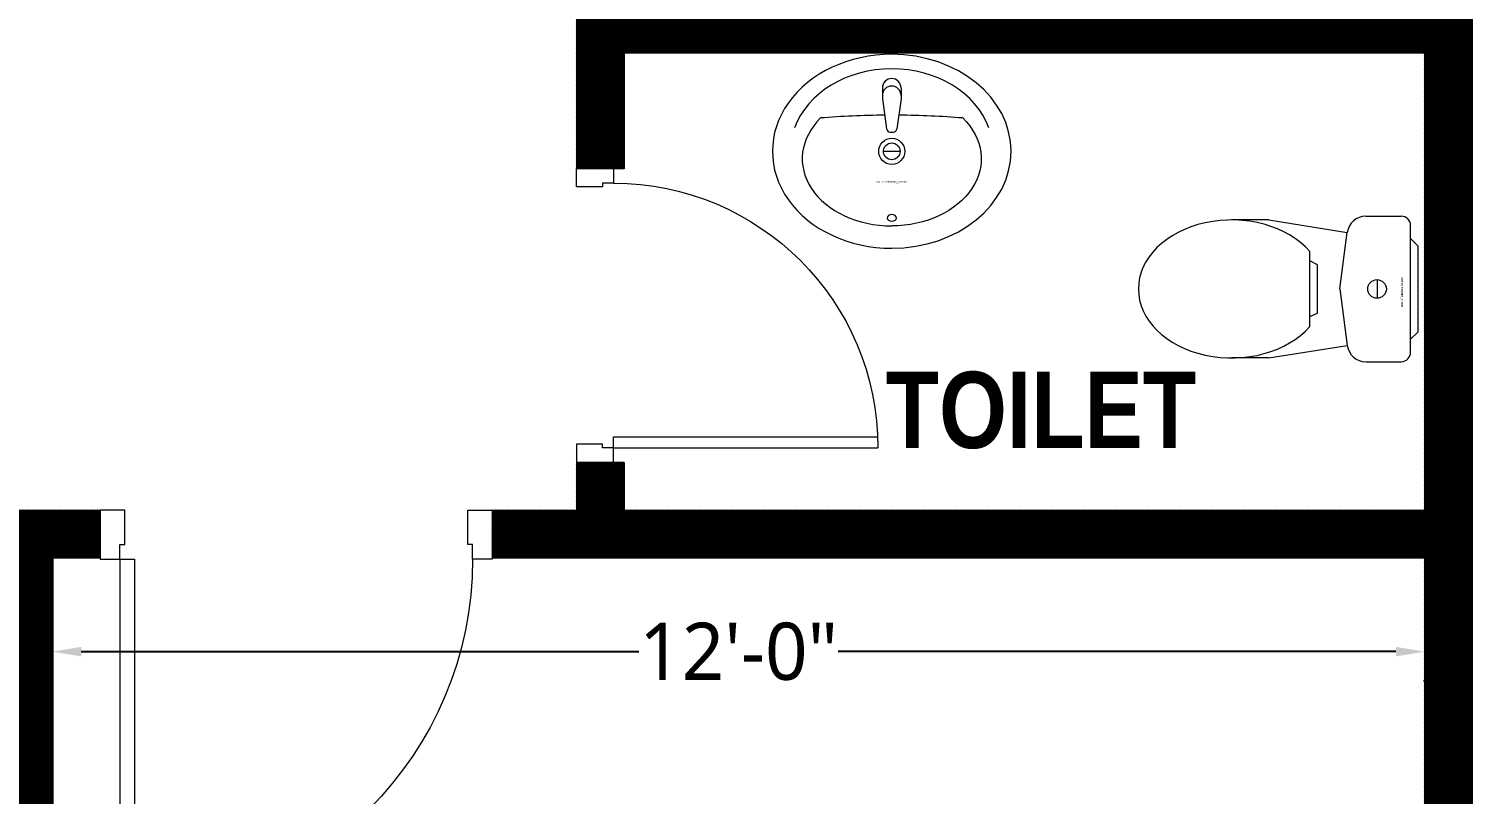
# Model space of a CAD drawing. Header units: feet. Extents: x 36275 to 37218, y -947 to -334.
# Drawn here: x 36773.8 to 36925.3, y -720.7 to -640.4 of the extents above; entities that cross this region are included whole.
import ezdxf

# ---------------------------------------------------------------- set-up
doc = ezdxf.new("R2010")
doc.units = ezdxf.units.FT
doc.header["$MEASUREMENT"] = 0
doc.header["$PDMODE"] = 35
doc.linetypes.add('ACAD_ISO14W100', pattern=[24, 12, -3, 0, -3, 0, -3, 0, -3])
for name, color, linetype, lineweight in [('DOOR', 1, 'Continuous', 15), ('Fixture', 200, 'Continuous', 20), ('SLAB LINE', 50, 'Continuous', 30), ('text', 6, 'Continuous', 25), ('wall', 7, 'Continuous', 40)]:
    doc.layers.add(name, color=color, linetype=linetype, lineweight=lineweight)
for name, color, linetype in [('FUR', 183, 'Continuous'), ('FURN', 171, 'Continuous'), ('hatch', 252, 'Continuous')]:
    doc.layers.add(name, color=color, linetype=linetype)
doc.styles.add('Notes', font='arial.ttf', dxfattribs={"height": 3})
doc.styles.add('plan', font='trebuc.ttf')
doc.styles.get("Standard").update_dxf_attribs({"font": 'swisscb.ttf'})
doc.dimstyles.new('WORKING', dxfattribs={"dimtxt": 6, "dimasz": 3, "dimexe": 3, "dimexo": 4, "dimgap": 1, "dimtad": 0, "dimdec": 3, "dimzin": 3, "dimdsep": 46, "dimlunit": 4, "dimtxsty": 'plan', "dimcen": 0.09, "dimclrd": 256, "dimclre": 256, "dimclrt": 7, "dimadec": 0, "dimazin": 0, "dimtfac": 1, "dimtdec": 3, "dimtmove": 1, "dimatfit": 3, "dimfxl": 12, "dimtolj": 1, "dimtzin": 0, "dimlwd": -1, "dimlwe": -1, "dimarcsym": 0})

# ---------------------------------------------------------------- blocks, each defined once
blk = doc.blocks.new('DOOR40')
at = {"layer": 'DOOR'}
for p, q in [((2, 5), (2, 40.99999999999977)), ((3.5, 5), (3.500000000003638, 40.96873642484502)), ((2, 5), (3.5, 5))]:
    blk.add_line(p, q, dxfattribs=at)
for points in [[(2, 5), (2, 3.5), (2.5, 3.5), (2.5, 0), (0, 0), (0, 5), (2, 5)], [(38, 5), (38, 3.5), (37.5, 3.5), (37.5, 0), (40, 0), (40, 5), (38, 5)]]:
    blk.add_lwpolyline(points, dxfattribs=at)
blk.add_arc((2, 5), 36, 0, 90, dxfattribs=at)
blk = doc.blocks.new('A$C64AA05FE')
at = {"layer": 'FUR', "color": 30}
blk.add_line((0.009416436671017436, 14.8839235346353), (0.1197413237860019, 5.35406651226765), dxfattribs=at)
for centre, radius, start, end in [((5.116767038711259, 15.20003741483777), 5.117124012311482, 99.15559026155806, 183.5417415923794), ((4.580357597678812, 18.52827266087513), 1.745939511078038, 18.99769172631316, 99.15559026155806), ((7.553862121138081, 19.80074040084253), 0.3437520677722433, 101.0388801752335, 223.4336495570589), ((9.145627782136216, 4.551491954491553), 15.67453169423328, 61.37567480274993, 96.07039326285026), ((7.607353712110125, 19.90168864958503), 1.594341378103208, 210.3279297367418, 295.2966255027745), ((13.51383526482823, 25.44344092777862), 8.55114806833885, 223.4336495570589, 231.9867686454698), ((8.98480024798846, 4.891516342122827), 13.83439606323555, 61.63115322231874, 93.05431775686998), ((8.987240648886655, 4.886414754273915), 13.59178389016592, 61.47683689174037, 92.94630059327312), ((6.169236320762138, 10.13548790959283), 10.25972968741664, 309.6116634892381, 49.31520251110173), ((14.36597916552455, 13.57563118196811), 3.437520677722433, 15.22853988214525, 71.1342488006551), ((18.46055638158941, 13.08621327756225), 4.924498400164897, 111.4673900056995, 126.1130145241165), ((16.58385637676474, 17.0335689168536), 0.3437520677722433, 115.4279196463546, 237.3244046857366), ((14.36597916552455, 13.57563118196811), 3.764326887465982, 4.809785164577015, 57.3244046857366), ((18.46055638158941, 13.08621327756225), 4.714520816065674, 107.3015200114059, 115.4279196463546), ((16.53252623071967, 17.9889842012675), 0.3437520677722433, 291.4673900056995, 69.17404960007703), ((17.16068886850371, 17.25921745913763), 0.3437520677722433, 52.81267797886367, 107.3015200114097), ((14.36597916552455, 13.57563118196811), 4.967517869086151, 15.22853988214525, 52.81267797886367), ((4.921029027031182, 10.17288240534651), 13.4685388907141, 339.7597961280312, 18.64383977954438), ((5.046571479157137, 10.15084515668821), 13.58885032018307, 339.7256801689616, 15.7180097797804), ((18.45959174229574, 13.92008549500713), 0.3437520677722433, 184.809785164577, 194.8292285937887), ((4.965254906132031, 10.17226625897854), 14.95430591117133, 340.052608655419, 18.3510272522182), ((4.76578405384862, 4.741754326391288), 4.686218012697843, 172.4921322371654, 260.8676136586579), ((14.26751896523638, 6.508334931186596), 3.437520677722433, 287.2693871070273, 343.1750960254682), ((14.26751896523638, 6.508334931186596), 3.764326887465982, 301.0792312219046, 343.1750960254682), ((14.26751896523638, 6.508334931186596), 4.967517869086151, 305.5909579287609, 343.1750960254682), ((7.335284031625633, 0.3730158743968559), 1.594341378103196, 63.10701040478659, 148.0757061708485), ((9.300589998267242, 15.67440137212213), 15.67453169423322, 262.3332426447334, 297.0279611048666), ((9.130352414667868, 15.33898931947294), 13.83439606323583, 265.3493181507434, 296.7724826853392), ((9.132933989490994, 15.34402094215727), 13.59178389016618, 265.4573353143643, 296.9267990158216), ((18.37414131826517, 6.883495314232619), 4.924498400164897, 232.290621383561, 246.9362459019548), ((16.388203447048, 2.989953196487818), 0.3437520677722433, 121.0792312219046, 242.9757162612117), ((18.37414131826517, 6.883495314232619), 4.714520816065674, 242.9757162612117, 251.1021158961756), ((16.31027706829991, 2.036338688882438), 0.3437520677722433, 289.2295863074959, 66.93624590195482), ((16.95852589807146, 2.748322714080473), 0.3437520677722433, 251.1021158961756, 305.5909579287609), ((4.347723644070356, 1.83022549748091), 1.745939511078038, 259.2480456460191, 339.4059441813254), ((7.284625438540388, 0.4754151232813228), 0.3437520677722433, 134.9699863505619, 257.3647557324139), ((13.08508991944473, -5.331129539077324), 8.55114806833885, 126.4168672621682, 134.9699863505619)]:
    blk.add_arc(centre, radius, start, end, dxfattribs=at)
blk = doc.blocks.new('A$C05cd1a33')
at = {"layer": 'FURN', "lineweight": 0, "ltscale": 2}
for points in [[(51.61521182985962, 78.75453640380692), (51.61521182985962, 19.15453640371379, -0.4142135623730951), (48.41521182990618, 15.95453640376036), (20.81521183214136, 15.95453640376036, -0.4142135623730951), (17.61521183218792, 19.15453640371379), (17.61521183218792, 78.75453640380692, -0.4142135623730951), (20.81521183214136, 81.95453640376036), (48.41521182990618, 81.95453640376036, -0.4142135623730951)], [(50.41521182990618, 78.75453640380692), (50.41521182990618, 19.15453640371379, -0.414213562373095), (48.41521182990618, 17.15453640371379), (20.81521183214136, 17.15453640371379, -0.414213562373095), (18.81521183214136, 19.15453640371379), (18.81521183214136, 78.75453640380692, -0.414213562373095), (20.81521183214136, 80.75453640380692), (48.41521182990618, 80.75453640380692, -0.414213562373095)]]:
    blk.add_lwpolyline(points, format="xyb", close=True, dxfattribs=at)
at = {"layer": 'FURN', "linetype": 'ACAD_ISO14W100', "lineweight": 0, "yscale": 0.9065734764729022, "zscale": 0.9065734764729022, "rotation": 270}
for p, xscale in [((25.44159933420137, 75.61261049949165), -0.9065734764729022), ((25.44159933420137, 22.29646230802906), 0.9065734764729022)]:
    blk.add_blockref('A$C64AA05FE', p, dxfattribs=dict(at, xscale=xscale))
at = {"layer": 'FURN', "linetype": 'ACAD_ISO14W100', "lineweight": 0, "yscale": 0.9065734764729022, "zscale": 0.9065734764729022}
for p, xscale in [((22.20547729860664, 55.13607747456342), -0.9065734764729022), ((47.0249463634409, 55.13607747456342), 0.9065734764729022), ((22.20547729860664, 25.52426675551453), -0.9065734764729022), ((47.0249463634409, 25.52426675551453), 0.9065734764729022)]:
    blk.add_blockref('A$C64AA05FE', p, dxfattribs=dict(at, xscale=xscale))
blk = doc.blocks.new('*D10')
at = {"layer": 'Defpoints', "color": 0, "lineweight": 0, "transparency": 16777216}
for p in [(36776.31314333927, -704.9159921139653), (36920.31314333927, -704.9159921139496), (36920.31314333927, -705.7869782690104)]:
    blk.add_point(p, dxfattribs=at)
at = {"layer": 'hatch', "transparency": 16777216}
for p, q in [((36779.31314333927, -705.7869782690104), (36837.84445647059, -705.7869782690104)), ((36917.31314333927, -705.7869782690104), (36858.78183020795, -705.7869782690104)), ((36776.31314333927, -708.9159921139653), (36776.31314333927, -708.7869782690104)), ((36920.31314333927, -708.9159921139496), (36920.31314333927, -708.7869782690104))]:
    blk.add_line(p, q, dxfattribs=at)
at = {"layer": 'hatch', "lineweight": 0, "transparency": 16777216}
for points in [[(36779.31314333927, -705.2869782690104), (36779.31314333927, -706.2869782690104), (36776.31314333927, -705.7869782690104)], [(36917.31314333927, -705.2869782690104), (36917.31314333927, -706.2869782690104), (36920.31314333927, -705.7869782690104)]]:
    blk.add_solid(points, dxfattribs=at)
at = {"layer": 'hatch', "color": 7, "lineweight": 0, "transparency": 16777216, "insert": (36848.31314333927, -705.7869782690104), "char_height": 6, "attachment_point": 5, "style": 'plan'}
blk.add_mtext('\\A1;12\'-0"', dxfattribs=at)
blk = doc.blocks.new('BASIN CABINET_PLAN_COTTO SERENA C02607')
for p, q in [((-25.02446558373049, 170), (-25.02446558373049, 141.0125646744855)), ((24.97553441626951, 170), (24.97553441626951, 141.0125646744855)), ((-25.02446558373049, 141.0125646744855), (-13.70497443159547, 60.0858662675164)), ((25.02446558371594, 141.0125646744855), (13.70497443158092, 60.08586626752367)), ((-3.801384862330451, 51.47111485309142), (3.801384862345003, 51.4711148530987)), ((-22.5, 0), (22.5, 0))]:
    blk.add_line(p, q)
for radius in [35, 22.5]:
    blk.add_circle((-7.276000000000001e-12, 0), radius)
for centre, radius, start, end in [((-0.024465583730489, 170), 25, 0, 180), ((-0.024465583730489, 150), 25, 0, 180), ((1.67347e-10, -2360.680743282175), 2457.474653301536, 90.43900903198194, 94.451284762374), ((1.67347e-10, -2360.680743282175), 2457.474653301536, 85.548715237626, 89.56099096843495), ((-3.801384862345003, 61.47111485309142), 10, 187.9624951574042, 270), ((3.801384862330451, 61.4711148530987), 10, 270, 352.037504842596)]:
    blk.add_arc(centre, radius, start, end)
for centre, major_axis, ratio, start_param, end_param in [((-7.276000000000001e-12, 0), (-320.0000000000003, 9.095e-13), 0.8125000000000021, 4.712388980384689, 7.853981633974483), ((-7.276000000000001e-12, 0), (-320.0000000000003, 9.095e-13), 0.8125000000000021, 1.570796326794896, 4.712388980384689), ((-1.45519e-11, -3.638e-12), (-272.0000000000002, 7.731e-13), 0.8125000000000019, 3.431018825878189, 5.993759134890988), ((-7.276000000000001e-12, -19.87888383311656), (-240, -1.592e-13), 0.75, 5.630903295483104, 7.853981633974483), ((-7.276000000000001e-12, -178.8702036306931), (-12.5, 0), 0.7523748214789703, 3.141592653589793, 6.283185307179585), ((-7.276000000000001e-12, -178.8702036306931), (-12.5, 0), 0.6691930308351857, 0, 3.141592653589793)]:
    blk.add_ellipse(centre, major_axis=major_axis, ratio=ratio, start_param=start_param, end_param=end_param)
at = {"extrusion": (0, 0, -1)}
blk.add_ellipse((-7.276000000000001e-12, -19.87888383311656), major_axis=(240, -1.3905e-12), ratio=0.75, start_param=5.630903295483104, end_param=7.853981633974483, dxfattribs=at)
at = {"insert": (-64.97985129738663, -79.22188579608337), "char_height": 5, "attachment_point": 1, "style": 'Notes'}
blk.add_mtext_dynamic_manual_height_columns('\\pi23.5872;COTTO SERENA_C02607', width=129.9711348315177, gutter_width=15, heights=[0], dxfattribs=at)
blk = doc.blocks.new('WC_PLAN_COTTO SYDNEY C1303')
for p, q in [((-115, 0), (-135, -20)), ((115, 0), (-115, 0)), ((115, 0), (135, -20)), ((170, -20), (-170, -20)), ((-195, -140.2241801652599), (-195, -45)), ((195, -140.2241801652599), (195, -45)), ((-25, -110), (25, -110)), ((-185, -400), (-151.6081860045524, -189.785575199392)), ((0, -210), (-151.6081860045524, -189.785575199392)), ((0, -210), (151.6081860045451, -189.785575199392)), ((185, -400), (151.6081860045451, -189.785575199392)), ((-65, -270), (-75, -290)), ((65, -270), (-65, -270)), ((65, -270), (75, -290)), ((100.3784837502535, -290), (-100.3784837502535, -290)), ((-185, -400), (-185, -500)), ((185, -400), (185, -500))]:
    blk.add_line(p, q)
blk.add_circle((0, -110), 25)
for centre, radius, start, end in [((-170, -45), 25, 90, 180), ((170, -45), 25, 0, 90), ((-145, -140.2241801652599), 50, 180, 262.4053566315189), ((145, -140.2241801652599), 50, 277.5946433684812, 0)]:
    blk.add_arc(centre, radius, start, end)
blk.add_ellipse((0, -500), major_axis=(0, 250), ratio=0.7400000000000001, start_param=0.5735131044230953, end_param=5.709672202756491)
at = {"insert": (-60.82525641990651, -40.25594953539985), "char_height": 5, "attachment_point": 1}
blk.add_mtext_dynamic_manual_height_columns('\\pi29.34651;COTTO SYDNEY_C 1303', width=121.6832710652525, gutter_width=15, heights=[0], dxfattribs=at)

msp = doc.modelspace()

# ---------------------------------------------------------------- hatches: boundary and pattern name
at = {"layer": 'SLAB LINE'}
h = msp.add_hatch(dxfattribs=at)
h.set_pattern_fill('ANSI31', color=8)
h.set_pattern_definition([(45, (0, 0), (-0.08838834764831845, 0.08838834764831845), [])])
h.paths.add_polyline_path([(36925.31314333927, -625.939520481927), (36920.31314333927, -625.939520481927), (36920.31314333927, -637.939520481927), (36836.31314333927, -637.9395204819273), (36836.31314333927, -632.9395204819273), (36831.31314333927, -632.9395204819273), (36831.31314333927, -655.0823776247887), (36835.17028619641, -655.0823776247887), (36836.31314333927, -655.0823776247887), (36836.31314333927, -642.9395204819273), (36920.31314333927, -642.939520481927), (36920.31314333928, -690.9395204819273), (36836.31314333927, -690.9395204819273), (36836.31314333927, -685.9395204819273), (36831.31314333927, -685.9395204819273), (36831.31314333927, -690.9395204819273), (36822.45600048213, -690.9395204819273), (36822.45600048213, -695.9395204819273), (36920.31314333927, -695.9395204819275), (36920.31314333928, -731.9395204819277), (36925.31314333927, -731.9395204819277)])
h.paths.add_polyline_path([(36776.31314333927, -695.9395204819273), (36781.31314333927, -695.9395204819273), (36781.31314333927, -690.9395204819273), (36771.31314333927, -690.9395204819273), (36771.31314333927, -762.9395204819273), (36766.31314333927, -762.9395204819273), (36766.31314333927, -767.9395204819273), (36771.31314333927, -767.9395204819273), (36771.31314333927, -832.9395204819273), (36818.31314333927, -832.9395204819273), (36818.31314333927, -827.9395204819273), (36776.31314333927, -827.9395204819273)])
h.paths.add_polyline_path([(36925.31314333927, -791.9395204819277), (36920.31314333928, -791.9395204819277), (36920.31314333928, -827.9395204819275), (36878.31314333927, -827.9395204819275), (36878.31314333927, -832.9395204819273), (36925.31314333927, -832.9395204819273)])

# ---------------------------------------------------------------- linework, layer by layer
at = {"layer": 'wall', "lineweight": 0}
for p, q in [((36925.31314333927, -423.9395204819273), (36925.31314333927, -832.9395204819273)), ((36831.31314333927, -632.939520481927), (36831.31314333927, -655.0823776247887)), ((36836.31314333927, -642.9395204819273), (36836.31314333927, -655.0823776247887)), ((36836.31314333927, -642.9395204819273), (36920.31314333927, -642.939520481927)), ((36920.31314333927, -642.939520481927), (36920.31314333928, -690.9395204819275)), ((36831.31314333927, -655.0823776247887), (36836.31314333927, -655.0823776247887)), ((36831.31314333927, -685.9395204819273), (36831.31314333927, -690.9395204819273)), ((36836.31314333928, -685.9395204819273), (36831.31314333927, -685.9395204819273)), ((36836.31314333927, -685.9395204819273), (36836.31314333927, -690.9395204819273)), ((36771.31314333927, -690.9395204819273), (36781.31314333927, -690.9395204819273)), ((36781.31314333927, -690.9395204819273), (36781.31314333927, -695.9395204819273)), ((36822.45600048214, -690.9395204819273), (36831.31314333927, -690.9395204819273)), ((36822.45600048214, -690.9395204819273), (36822.45600048214, -695.9395204819273)), ((36836.31314333927, -690.9395204819273), (36920.31314333927, -690.9395204819273)), ((36776.31314333927, -695.9395204819273), (36776.31314333927, -827.9395204819273)), ((36776.31314333927, -695.9395204819273), (36781.31314333927, -695.9395204819273)), ((36822.45600048214, -695.9395204819273), (36920.31314333928, -695.9395204819275)), ((36920.31314333927, -695.9395204819277), (36920.31314333928, -827.9395204819277))]:
    msp.add_line(p, q, dxfattribs=at)

# ---------------------------------------------------------------- block references
at = {"layer": 'DOOR', "lineweight": 0}
for p, xscale, yscale, zscale, rotation in [((36831.31314333927, -685.9395204819273), -0.7714285714284634, 0.7714285714284634, 0.7714285714284634, 270), ((36781.31314333927, -690.9395204819273), -1.028571428571428, 1.028571428571428, 1.028571428571428, 180)]:
    msp.add_blockref('DOOR40', p, dxfattribs=dict(at, xscale=xscale, yscale=yscale, zscale=zscale, rotation=rotation))
at = {"layer": 'Fixture', "xscale": 0.03913894, "yscale": 0.03913894, "zscale": 0.03913894}
msp.add_blockref('BASIN CABINET_PLAN_COTTO SERENA C02607', (36864.38839872288, -653.2865337689582), dxfattribs=at)
at = {"layer": 'Fixture', "xscale": 0.03913894, "yscale": 0.03913894, "zscale": 0.03913894, "rotation": 270}
msp.add_blockref('WC_PLAN_COTTO SYDNEY C1303', (36919.63427860675, -667.7287362950995), dxfattribs=at)
at = {"layer": 'FUR', "lineweight": 0, "rotation": 90}
msp.add_blockref('A$C05cd1a33', (36783.15794042316, -658.7196267352633), dxfattribs=at)

# ---------------------------------------------------------------- texts
at = {"layer": 'text', "lineweight": 0, "insert": (36880.04858178484, -676.4226654672063), "char_height": 8, "width": 96.38787878787844, "attachment_point": 2}
msp.add_mtext('TOILET', dxfattribs=at)

# ---------------------------------------------------------------- dimensions: what is measured, and where the dimension line sits
at = {"layer": 'hatch', "lineweight": 0}
dim = msp.add_linear_dim(base=(36920.31314333927, -705.7869782690104), p1=(36776.31314333927, -704.9159921139653), p2=(36920.31314333927, -704.9159921139496), dimstyle='WORKING', dxfattribs=at)
dim.commit()
dim.dimension.update_dxf_attribs({"geometry": '*D10', "text_midpoint": (36848.31314333927, -705.7869782690104)})

doc.saveas('drawing.dxf')
